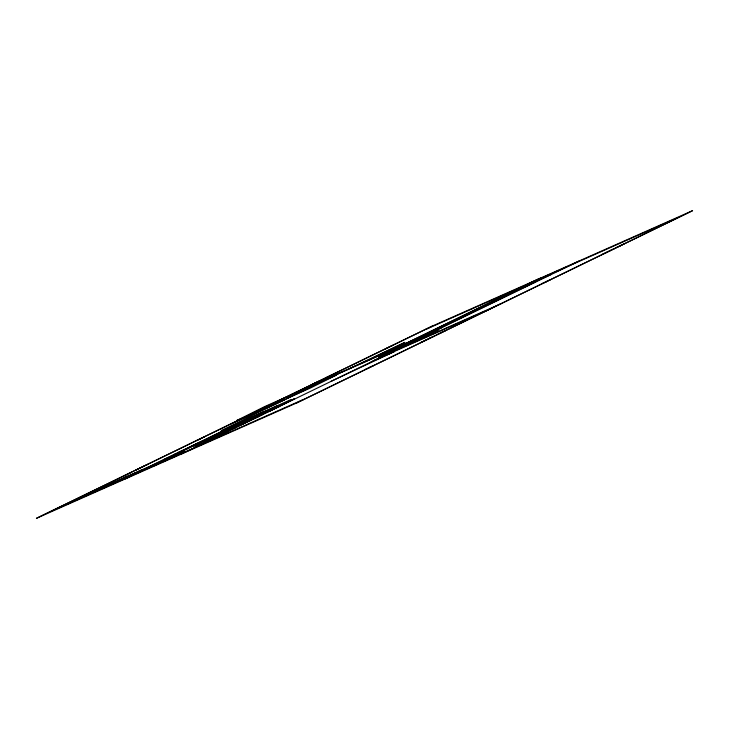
<?xml version="1.0" encoding="UTF-8"?>
<svg xmlns="http://www.w3.org/2000/svg" width="729" height="729" viewBox="0 0 729 729"><rect width="100%" height="100%" fill="white"/><g stroke="black" fill="none" stroke-linecap="round" stroke-linejoin="round"><path stroke-width="1.09" d="M245.199 422.774L243.96 423.385M174.887 454.431L175.625 454.103M239.896 424.278L217.242 435.186L217.743 434.812M80.919 496.896L67.606 504.003L98.133 489.177M36.45 518.319L432.306 326.073L692.55 210.681L296.32 403.11L36.45 518.319L432.306 326.073M296.32 403.11L692.55 210.681M175.279 454.231L174.076 454.814L176.591 453.593M177.193 453.365L177.912 452.982L176.327 453.73M190.196 446.986L188.957 447.606L190.551 446.859L189.677 447.223M192.119 446.121L192.83 445.738L191.244 446.485M213.223 437.054L246.83 420.97L192.492 446.239M338.584 373.412L276.309 403.766L230.61 424.023M105.386 486.954L103.308 488.02L112.403 483.664L106.17 486.571M120.495 479.609L118.426 480.675L127.52 476.329L121.287 479.226M170.276 458.295L175.826 455.634L165.902 460.418M341.181 372.264L221.288 430.484L291.153 399.51L241.099 423.722L274.669 408.841M96.356 491.264L126.646 476.556M341.4 372.382L404.95 342.357L361.183 363.607M111.901 484.366L142.191 469.658M247.641 418.801L150.675 465.886L80.764 496.968M174.75 454.468L175.634 454.058M227.995 428.661L142.465 470.196L82.304 496.868M187.553 448.499L163.56 459.726M124.076 479.472L263.588 411.712M250.749 418.537L277.193 405.698M396.102 348.125L538.148 279.143M398.435 347.095L540.481 278.113M162.148 462.086L166.121 460.19M241.099 423.722L264.809 412.313L234.583 425.9L257.902 415.557M414.828 339.596L510.482 293.149M169.511 458.823L173.438 456.946L169.702 458.605M415.685 339.231L378.679 357.201L432.005 331.996M253.738 418.118L294.325 398.818L269.466 411.147M242.046 424.26L242.921 423.85L241.326 424.642L243.878 423.376M243.604 423.558L244.488 423.148M432.853 331.622L528.489 285.176M203.947 442.868L224.231 433.017M180.71 454.358L579.364 260.873M411.739 343.149L438.503 329.809L428.971 333.8M190.287 446.995L191.508 446.348M243.614 423.522L244.88 422.911M170.386 458.377L170.978 458.094M164.736 460.865L169 458.915M529.919 283.244L566.096 267.206M425.809 329.408L677.478 217.816M514.701 290.634L550.869 274.596M499.42 298.052L535.651 281.986M389.204 347.013L393.35 345.172M385.395 348.863L389.541 347.022M619.595 245.928L624.006 243.969M615.786 247.778L620.197 245.819M610 250.585L614.41 248.635M605.407 252.817L610.601 250.484M601.607 254.667L606.018 252.708M333.636 373.995L337.782 372.154M329.344 376.082L333.982 374.004M325.544 377.923L329.69 376.082M315.056 383.017L319.202 381.176M311.247 384.866L315.402 383.026M295.491 392.521L442.339 327.412M290.415 394.981L437.263 329.882M545.903 281.713L550.313 279.763M290.188 395.273L264.399 406.7L236.497 420.615L242.465 418.218M542.094 283.563L546.504 281.604M327.166 378.962L336.47 375.071L310.572 387.974L287.909 398.025M241.773 418.61L284.875 399.501M385.422 354.941L501.033 303.692M374.259 360.363L489.87 309.105M371.097 361.903L394.234 351.642L330.92 381.413M200.475 438.667L204.621 436.826M196.666 440.507L200.821 438.667M441.701 332.315L446.112 330.365M437.892 334.164L442.303 332.214M429.29 338.347L433.7 336.388M424.907 340.47L429.9 338.238M421.098 342.32L425.508 340.37M220.55 431.96L236.132 425.053M143.941 466.113L148.096 464.273M139.895 468.082L144.287 466.123M136.095 469.923L140.241 468.091M248.006 420.469L279.234 406.618M127.293 474.196L131.439 472.365M123.483 476.046L127.639 474.205M263.588 414.108L223.83 432.908L235.914 427.549M192.939 445.455L202.99 440.999L177.502 452.955M250.266 420.114L258.768 416.35L227.202 431.313M369.275 367.489L373.685 365.53M197.459 443.833L216.978 435.177M365.475 369.339L369.885 367.38M178.997 452.235L191.226 446.777M243.45 423.695L250.129 420.606M228.897 430.948L194.789 446.841L208.612 440.799M217.643 436.307L218.427 435.951M214.417 437.874L215.201 437.518M169.957 458.45L170.659 458.14M52.269 510.81L303.574 399.392M126.381 477.112L135.275 472.884L126.381 477.112M111.273 484.448L120.157 480.229L111.273 484.448M175.033 456.035L172.718 457.083L175.033 456.035M168.554 457.967L153.673 465.849L184.118 451.069L168.554 457.967"/></g></svg>
